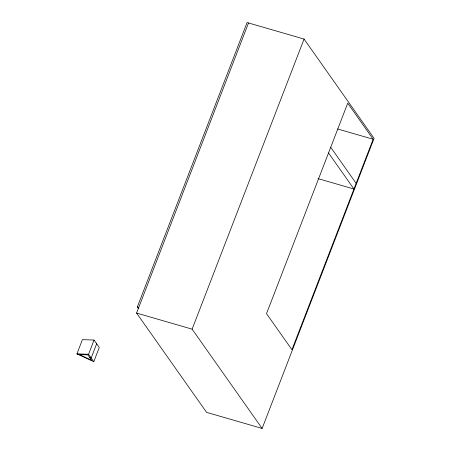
<?xml version="1.0" encoding="UTF-8"?>
<svg xmlns="http://www.w3.org/2000/svg" width="451" height="451" viewBox="0 0 451 451"><rect width="100%" height="100%" fill="white"/><g stroke="black" fill="none" stroke-linecap="round" stroke-linejoin="round"><path stroke-width="0.68" d="M93.785 361.696L88.554 354.277L94.045 340.054L82.415 339.637L76.929 353.86L93.785 361.696L99.276 347.479L94.045 340.054M96.661 343.763L91.17 357.987L89.749 357.575M138.536 308.659L137.341 306.962L247.086 22.55L304.064 39.057L374.071 138.35L262.132 428.45L206.581 412.355L136.574 313.062L248.512 22.962M262.132 428.45L192.12 329.157L304.064 39.057M373.152 139.252L291.944 349.717L266.518 313.654L347.732 103.189L373.152 139.252L337.681 128.975M88.554 354.277L76.929 353.86L79.387 354.571L91.649 360.27L87.844 354.875L79.387 354.571M317.893 178.579L353.95 189.02L328.525 152.962M137.341 306.962L138.767 307.373M136.574 313.062L192.12 329.157M330.718 147.274L356.143 183.331"/></g></svg>
